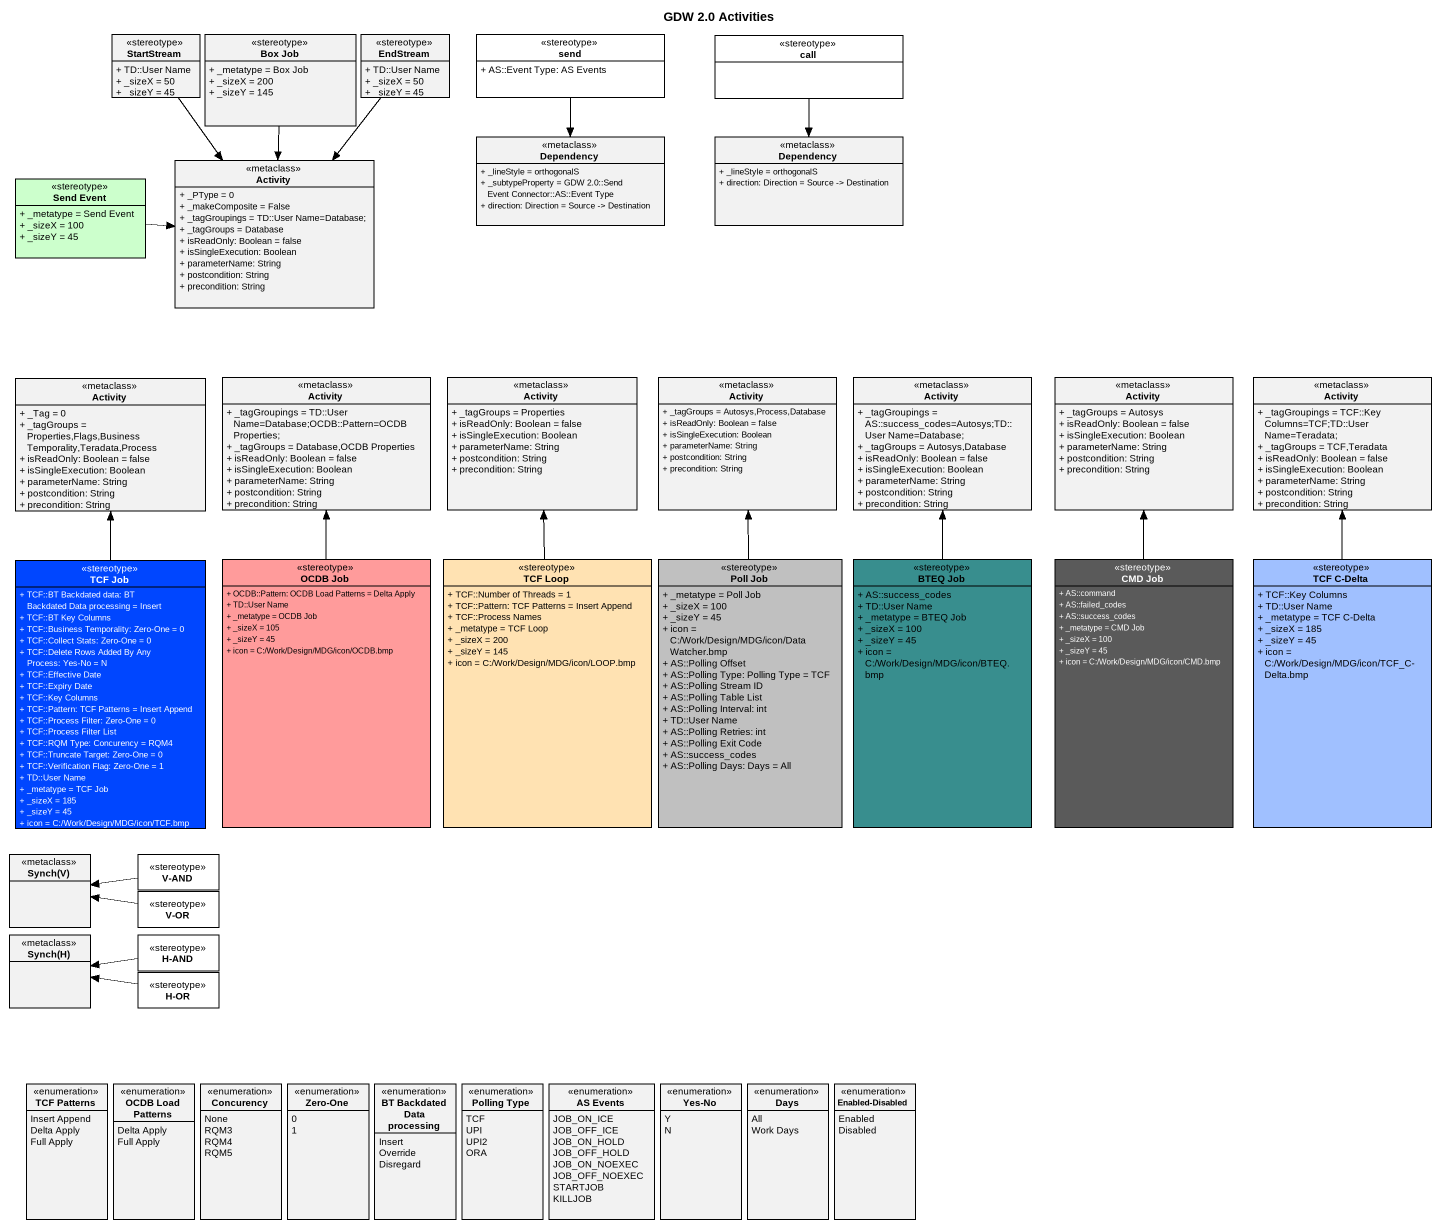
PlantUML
@startuml
title GDW 2.0 Activities
hide circle
hide empty members
skinparam classAttributeIconSize 0
class StartStream <<stereotype>> {
  + TD::User Name
  + _sizeX = 50
  + _sizeY = 45
}
class "Box Job" as Box_Job <<stereotype>> {
  + _metatype = Box Job
  + _sizeX = 200
  + _sizeY = 145
}
class EndStream <<stereotype>> {
  + TD::User Name
  + _sizeX = 50
  + _sizeY = 45
}
class send <<stereotype>> #FFFFFF {
  + AS::Event Type: AS Events
}
class call <<stereotype>> #FFFFFF
class Dependency <<metaclass>> {
  + _lineStyle = orthogonalS
  + _subtypeProperty = GDW 2.0::Send Event Connector::AS::Event Type
  + direction: Direction = Source -> Destination
}
class "Dependency" as Dependency_2 <<metaclass>> {
  + _lineStyle = orthogonalS
  + direction: Direction = Source -> Destination
}
class "Send Event" as Send_Event <<stereotype>> #CCFFCC {
  + _metatype = Send Event
  + _sizeX = 100
  + _sizeY = 45
}
class Activity <<metaclass>> {
  + _PType = 0
  + _makeComposite = False
  + _tagGroupings = TD::User Name=Database;
  + _tagGroups = Database
  + isReadOnly: Boolean = false
  + isSingleExecution: Boolean
  + parameterName: String
  + postcondition: String
  + precondition: String
}
class "Activity" as Activity_2 <<metaclass>> {
  + _Tag = 0
  + _tagGroups = Properties,Flags,Business Temporality,Teradata,Process
  + isReadOnly: Boolean = false
  + isSingleExecution: Boolean
  + parameterName: String
  + postcondition: String
  + precondition: String
}
class "Activity" as Activity_3 <<metaclass>> {
  + _tagGroupings = TD::User Name=Database;OCDB::Pattern=OCDB Properties;
  + _tagGroups = Database,OCDB Properties
  + isReadOnly: Boolean = false
  + isSingleExecution: Boolean
  + parameterName: String
  + postcondition: String
  + precondition: String
}
class "Activity" as Activity_4 <<metaclass>> {
  + _tagGroups = Properties
  + isReadOnly: Boolean = false
  + isSingleExecution: Boolean
  + parameterName: String
  + postcondition: String
  + precondition: String
}
class "Activity" as Activity_5 <<metaclass>> {
  + _tagGroups = Autosys,Process,Database
  + isReadOnly: Boolean = false
  + isSingleExecution: Boolean
  + parameterName: String
  + postcondition: String
  + precondition: String
}
class "Activity" as Activity_6 <<metaclass>> {
  + _tagGroupings = AS::success_codes=Autosys;TD::User Name=Database;
  + _tagGroups = Autosys,Database
  + isReadOnly: Boolean = false
  + isSingleExecution: Boolean
  + parameterName: String
  + postcondition: String
  + precondition: String
}
class "Activity" as Activity_7 <<metaclass>> {
  + _tagGroups = Autosys
  + isReadOnly: Boolean = false
  + isSingleExecution: Boolean
  + parameterName: String
  + postcondition: String
  + precondition: String
}
class "Activity" as Activity_8 <<metaclass>> {
  + _tagGroupings = TCF::Key Columns=TCF;TD::User Name=Teradata;
  + _tagGroups = TCF,Teradata
  + isReadOnly: Boolean = false
  + isSingleExecution: Boolean
  + parameterName: String
  + postcondition: String
  + precondition: String
}
class "TCF Job" as TCF_Job <<stereotype>> #0046FF {
  + TCF::BT Backdated data: BT Backdated Data processing = Insert
  + TCF::BT Key Columns
  + TCF::Business Temporality: Zero-One = 0
  + TCF::Collect Stats: Zero-One = 0
  + TCF::Delete Rows Added By Any Process: Yes-No = N
  + TCF::Effective Date
  + TCF::Expiry Date
  + TCF::Key Columns
  + TCF::Pattern: TCF Patterns = Insert Append
  + TCF::Process Filter: Zero-One = 0
  + TCF::Process Filter List
  + TCF::RQM Type: Concurency = RQM4
  + TCF::Truncate Target: Zero-One = 0
  + TCF::Verification Flag: Zero-One = 1
  + TD::User Name
  + _metatype = TCF Job
  + _sizeX = 185
  + _sizeY = 45
  + icon = C:/Work/Design/MDG/icon/TCF.bmp
}
class "OCDB Job" as OCDB_Job <<stereotype>> #FF9B9B {
  + OCDB::Pattern: OCDB Load Patterns = Delta Apply
  + TD::User Name
  + _metatype = OCDB Job
  + _sizeX = 105
  + _sizeY = 45
  + icon = C:/Work/Design/MDG/icon/OCDB.bmp
}
class "TCF Loop" as TCF_Loop <<stereotype>> #FFE2B2 {
  + TCF::Number of Threads = 1
  + TCF::Pattern: TCF Patterns = Insert Append
  + TCF::Process Names
  + _metatype = TCF Loop
  + _sizeX = 200
  + _sizeY = 145
  + icon = C:/Work/Design/MDG/icon/LOOP.bmp
}
class "Poll Job" as Poll_Job <<stereotype>> #C0C0C0 {
  + _metatype = Poll Job
  + _sizeX = 100
  + _sizeY = 45
  + icon = C:/Work/Design/MDG/icon/DataWatcher.bmp
  + AS::Polling Offset
  + AS::Polling Type: Polling Type = TCF
  + AS::Polling Stream ID
  + AS::Polling Table List
  + AS::Polling Interval: int
  + TD::User Name
  + AS::Polling Retries: int
  + AS::Polling Exit Code
  + AS::success_codes
  + AS::Polling Days: Days = All
}
class "BTEQ Job" as BTEQ_Job <<stereotype>> #388E8E {
  + AS::success_codes
  + TD::User Name
  + _metatype = BTEQ Job
  + _sizeX = 100
  + _sizeY = 45
  + icon = C:/Work/Design/MDG/icon/BTEQ.bmp
}
class "CMD Job" as CMD_Job <<stereotype>> #5A5A5A {
  + AS::command
  + AS::failed_codes
  + AS::success_codes
  + _metatype = CMD Job
  + _sizeX = 100
  + _sizeY = 45
  + icon = C:/Work/Design/MDG/icon/CMD.bmp
}
class "TCF C-Delta" as TCF_C_Delta <<stereotype>> #A0C0FF {
  + TCF::Key Columns
  + TD::User Name
  + _metatype = TCF C-Delta
  + _sizeX = 185
  + _sizeY = 45
  + icon = C:/Work/Design/MDG/icon/TCF_C-Delta.bmp
}
class "Synch(V)" as Synch_V <<metaclass>>
class "V-AND" as V_AND <<stereotype>> #FFFFFF
class "V-OR" as V_OR <<stereotype>> #FFFFFF
class "Synch(H)" as Synch_H <<metaclass>>
class "H-AND" as H_AND <<stereotype>> #FFFFFF
class "H-OR" as H_OR <<stereotype>> #FFFFFF
enum "TCF Patterns" as TCF_Patterns {
  Insert Append
  Delta Apply
  Full Apply
}
enum "OCDB Load Patterns" as OCDB_Load_Patterns {
  Delta Apply
  Full Apply
}
enum Concurency {
  None
  RQM3
  RQM4
  RQM5
}
enum "Zero-One" as Zero_One {
  0
  1
}
enum "BT Backdated Data processing" as BT_Backdated_Data_processing {
  Insert
  Override
  Disregard
}
enum "Polling Type" as Polling_Type {
  TCF
  UPI
  UPI2
  ORA
}
enum "AS Events" as AS_Events {
  JOB_ON_ICE
  JOB_OFF_ICE
  JOB_ON_HOLD
  JOB_OFF_HOLD
  JOB_ON_NOEXEC
  JOB_OFF_NOEXEC
  STARTJOB
  KILLJOB
}
enum "Yes-No" as Yes_No {
  Y
  N
}
enum Days {
  All
  Work Days
}
enum "Enabled-Disabled" as Enabled_Disabled {
  Enabled
  Disabled
}
StartStream --> Activity
Box_Job --> Activity
EndStream --> Activity
send --> Dependency
call --> Dependency_2
Send_Event -right-> Activity
TCF_Job -up-> Activity_2
OCDB_Job -up-> Activity_3
TCF_Loop -up-> Activity_4
Poll_Job -up-> Activity_5
BTEQ_Job -up-> Activity_6
CMD_Job -up-> Activity_7
TCF_C_Delta -up-> Activity_8
V_AND -left-> Synch_V
V_OR -left-> Synch_V
H_AND -left-> Synch_H
H_OR -left-> Synch_H
@enduml
